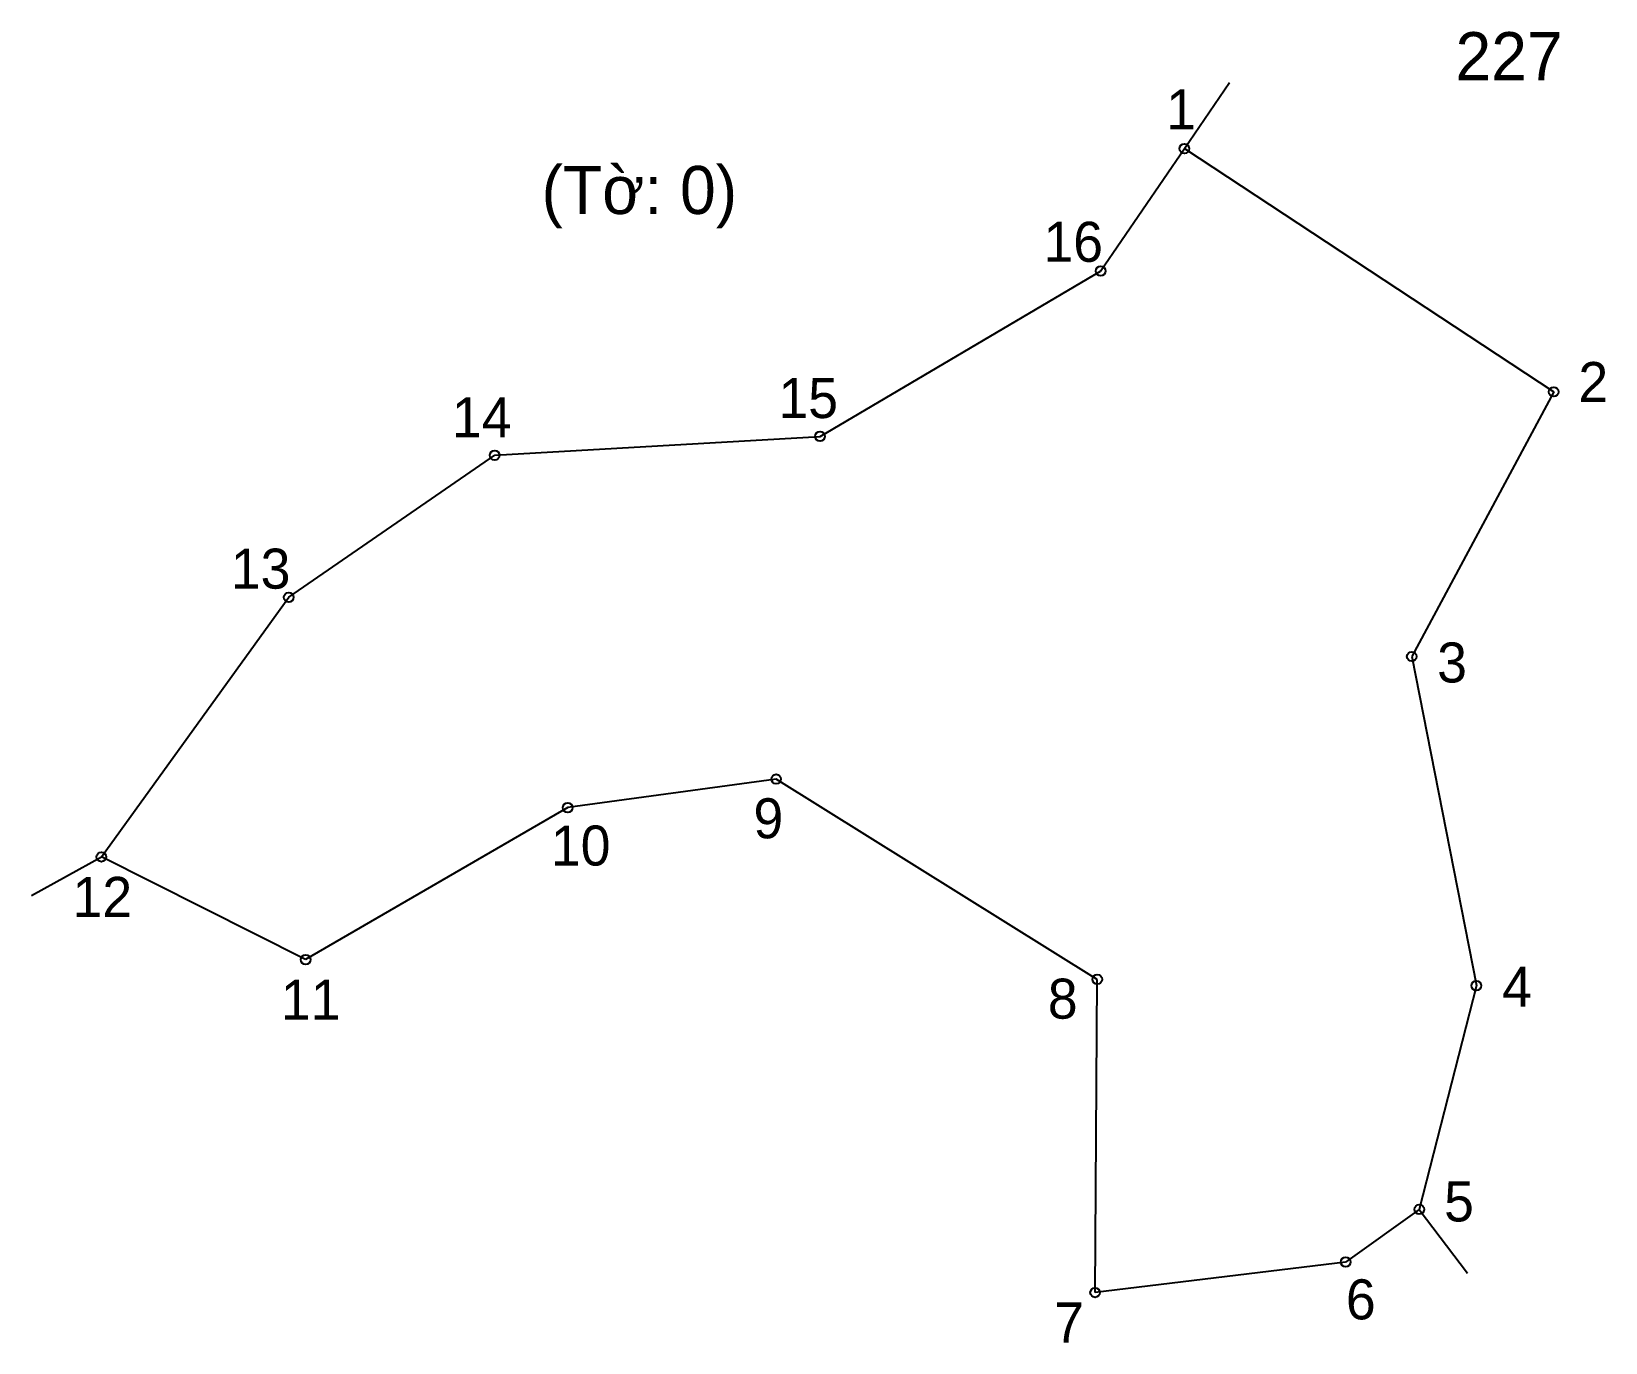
# Model space of a CAD drawing. Extents: x 548608 to 548719, y 1820536 to 1820629.
import ezdxf

# ---------------------------------------------------------------- set-up
doc = ezdxf.new("R2010")
doc.units = 0
for name, color, linetype in [('CanhThua', 7, 'Continuous'), ('MocDinhThua', 7, 'Continuous'), ('NhanTuCan', 7, 'Continuous'), ('RauThua', 7, 'Continuous'), ('SoHieuDinhThua', 7, 'Continuous')]:
    doc.layers.add(name, color=color, linetype=linetype)

msp = doc.modelspace()

# ---------------------------------------------------------------- linework, layer by layer
at = {"layer": 'CanhThua'}
for p, q in [((548683.45, 1820611.92), (548689.35, 1820620.55)), ((548689.35, 1820620.55), (548715.37, 1820603.41)), ((548663.68, 1820600.27), (548683.45, 1820611.92)), ((548715.37, 1820603.41), (548705.37, 1820584.76)), ((548640.76, 1820598.94), (548663.68, 1820600.27)), ((548626.25, 1820588.93), (548640.76, 1820598.94)), ((548613.05, 1820570.64), (548626.25, 1820588.93)), ((548705.37, 1820584.76), (548709.92, 1820561.57)), ((548660.59, 1820576.12), (548645.9, 1820574.11)), ((548683.21, 1820562.01), (548660.59, 1820576.12)), ((548645.9, 1820574.11), (548627.44, 1820563.4)), ((548627.44, 1820563.4), (548613.05, 1820570.64)), ((548683.06, 1820539.94), (548683.21, 1820562.01)), ((548709.92, 1820561.57), (548705.9, 1820545.8)), ((548705.9, 1820545.8), (548700.71, 1820542.09)), ((548700.71, 1820542.09), (548683.06, 1820539.94))]:
    msp.add_line(p, q, dxfattribs=at)
at = {"layer": 'MocDinhThua'}
for centre in [(548689.35, 1820620.55), (548683.45, 1820611.92), (548715.37, 1820603.41), (548663.68, 1820600.27), (548640.76, 1820598.94), (548626.25, 1820588.93), (548705.37, 1820584.76), (548660.59, 1820576.12), (548645.9, 1820574.11), (548613.05, 1820570.64), (548627.44, 1820563.4), (548683.21, 1820562.01), (548709.92, 1820561.57), (548705.9, 1820545.8), (548700.71, 1820542.09), (548683.06, 1820539.94)]:
    msp.add_circle(centre, 0.339, dxfattribs=at)
at = {"layer": 'RauThua'}
for p, q in [((548689.35, 1820620.55), (548692.53, 1820625.21)), ((548608.12, 1820567.91), (548613.05, 1820570.64)), ((548705.9, 1820545.8), (548709.3, 1820541.31))]:
    msp.add_line(p, q, dxfattribs=at)

# ---------------------------------------------------------------- texts
at = {"layer": 'NhanTuCan'}
for s, p in [('227', (548708.45, 1820625.37)), ('(Tờ: 0)', (548644.06, 1820615.94))]:
    msp.add_text(s, height=3.385, dxfattribs=at).set_placement(p)
at = {"layer": 'SoHieuDinhThua'}
for s, height, p in [('1', 2.82, (548688.07, 1820621.9)), ('16', 2.821, (548679.42, 1820612.57)), ('2', 2.82, (548717.11, 1820602.69)), ('15', 2.821, (548660.75, 1820601.56)), ('14', 2.821, (548637.75, 1820600.2)), ('13', 2.821, (548622.17, 1820589.54)), ('3', 2.82, (548707.16, 1820582.93)), ('9', 2.82, (548658.99, 1820571.95)), ('10', 2.821, (548644.72, 1820570.03)), ('12', 2.821, (548611.02, 1820566.41)), ('4', 2.82, (548711.74, 1820560.08)), ('11', 2.821, (548625.7, 1820559.17)), ('8', 2.82, (548679.73, 1820559.24)), ('5', 2.82, (548707.65, 1820544.95)), ('6', 2.82, (548700.73, 1820538.05)), ('7', 2.82, (548680.17, 1820536.42))]:
    msp.add_text(s, height=height, dxfattribs=at).set_placement(p)

doc.saveas('drawing.dxf')
